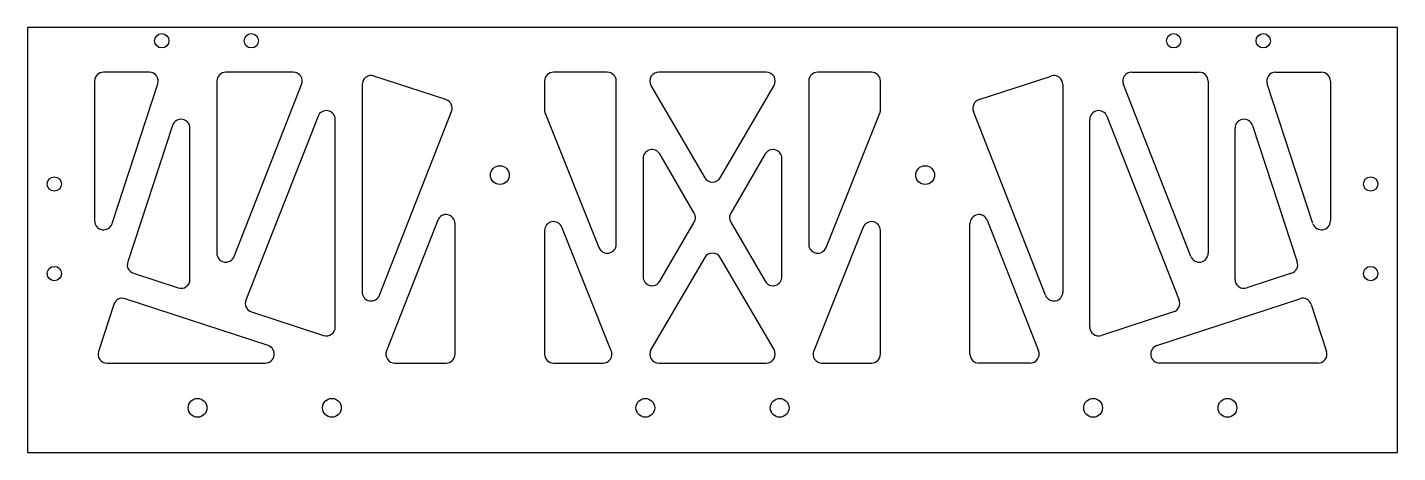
# Model space of a CAD drawing. Header units: millimetres. Extents: x -153 to 153, y 0 to 95.
import ezdxf

# ---------------------------------------------------------------- set-up
doc = ezdxf.new("R2010")
doc.units = ezdxf.units.MM

msp = doc.modelspace()

# ---------------------------------------------------------------- linework, layer by layer
at = {"color": 7, "linetype": 'Continuous', "lineweight": 25}
for p, q in [((-153, 95), (-153, 0)), ((153, 95), (-153, 95)), ((153, 0), (153, 95)), ((-138, 83), (-138, 51.77)), ((-125.76, 85), (-136, 85)), ((-110.69, 83), (-110.69, 44.55)), ((-93.62, 85), (-108.69, 85)), ((-59.52, 78.86), (-75.62, 84.14)), ((-37.5, 83), (-37.5, 76.54)), ((-23.5, 85), (-35.5, 85)), ((-21.5, 46.54), (-21.5, 83)), ((12.02, 85), (-12.02, 85)), ((21.5, 83), (21.5, 46.54)), ((35.5, 85), (23.5, 85)), ((37.5, 76.54), (37.5, 83)), ((59.52, 78.86), (75.62, 84.14)), ((93.62, 85), (108.69, 85)), ((110.69, 83), (110.69, 44.55)), ((125.76, 85), (136, 85)), ((138, 83), (138, 51.77)), ((-134.1, 51.15), (-123.86, 82.38)), ((-106.82, 43.82), (-91.76, 82.27)), ((-78.24, 82.24), (-78.24, 35.88)), ((-13.74, 81.99), (-1.73, 61.41)), ((1.73, 61.41), (13.74, 81.99)), ((78.24, 82.24), (78.24, 35.88)), ((106.82, 43.82), (91.76, 82.27)), ((134.1, 51.15), (123.86, 82.38)), ((-88.1, 75.15), (-104.2, 34.07)), ((-84.24, 28.06), (-84.24, 74.42)), ((-74.38, 35.15), (-58.28, 76.23)), ((-37.36, 75.8), (-25.36, 45.8)), ((25.36, 45.8), (37.36, 75.8)), ((74.38, 35.15), (58.28, 76.23)), ((84.24, 28.06), (84.24, 74.42)), ((88.1, 75.15), (104.2, 34.07)), ((-120.59, 73.11), (-130.59, 42.6)), ((-116.69, 38.7), (-116.69, 72.48)), ((116.69, 38.7), (116.69, 72.48)), ((120.59, 73.11), (130.59, 42.6)), ((-15.5, 65.71), (-15.5, 39.29)), ((-4.06, 53.51), (-11.77, 66.72)), ((11.77, 66.72), (4.06, 53.51)), ((15.5, 39.29), (15.5, 65.71)), ((-61.36, 51.92), (-72.8, 22.73)), ((-57.5, 22), (-57.5, 51.19)), ((-37.5, 49.61), (-37.5, 22)), ((-22.6, 22.74), (-33.64, 50.36)), ((-11.77, 38.28), (-4.06, 51.49)), ((4.06, 51.49), (11.77, 38.28)), ((33.64, 50.36), (22.6, 22.74)), ((37.5, 22), (37.5, 49.61)), ((57.5, 22), (57.5, 51.19)), ((61.36, 51.92), (72.8, 22.73)), ((-1.73, 43.59), (-13.74, 23.01)), ((13.74, 23.01), (1.73, 43.59)), ((-129.31, 40.08), (-119.31, 36.8)), ((129.31, 40.08), (119.31, 36.8)), ((-99.23, 23.9), (-131.18, 34.38)), ((99.23, 23.9), (131.18, 34.38)), ((-133.7, 33.1), (-137.14, 22.62)), ((-102.96, 31.44), (-86.86, 26.16)), ((102.96, 31.44), (86.86, 26.16)), ((133.7, 33.1), (137.14, 22.62)), ((-135.24, 20), (-99.86, 20)), ((-70.94, 20), (-59.5, 20)), ((-35.5, 20), (-24.45, 20)), ((-12.02, 20), (12.02, 20)), ((24.45, 20), (35.5, 20)), ((70.94, 20), (59.5, 20)), ((135.24, 20), (99.86, 20)), ((-153, 0), (153, 0))]:
    msp.add_line(p, q, dxfattribs=at)
for centre, radius in [((-123, 92), 1.6), ((-103, 92), 1.6), ((103, 92), 1.6), ((123, 92), 1.6), ((-147, 60), 1.6), ((-47.5, 62), 2.1), ((47.5, 62), 2.1), ((147, 60), 1.6), ((-147, 40), 1.6), ((147, 40), 1.6), ((-115, 10), 2.1), ((-85, 10), 2.1), ((-15, 10), 2.1), ((15, 10), 2.1), ((85, 10), 2.1), ((115, 10), 2.1)]:
    msp.add_circle(centre, radius, dxfattribs=at)
for centre, start, end in [((-136, 83), 90, 180), ((-125.76, 83), 341.845, 90), ((-108.69, 83), 90, 180), ((-93.62, 83), 338.5983, 90), ((-76.24, 82.24), 71.845, 180), ((-35.5, 83), 90, 180), ((-23.5, 83), 0, 90), ((-12.02, 83), 90, 210.2768), ((12.02, 83), 329.7232, 90), ((23.5, 83), 90, 180), ((35.5, 83), 0, 90), ((76.24, 82.24), 0, 108.155), ((93.62, 83), 90, 201.4017), ((108.69, 83), 0, 90), ((125.76, 83), 90, 198.155), ((136, 83), 0, 90), ((-60.14, 76.96), 338.5983, 71.845), ((-35.5, 76.54), 180, 201.8014), ((35.5, 76.54), 338.1986, 0), ((60.14, 76.96), 108.155, 201.4017), ((-118.69, 72.48), 0, 161.845), ((-86.24, 74.42), 0, 158.5983), ((86.24, 74.42), 21.4017, 180), ((118.69, 72.48), 18.155, 180), ((-13.5, 65.71), 30.2768, 180), ((13.5, 65.71), 0, 149.7232), ((0, 62.42), 210.2768, 329.7232), ((-59.5, 51.19), 0, 158.5983), ((-5.79, 52.5), 329.7232, 30.2768), ((5.79, 52.5), 149.7232, 210.2768), ((59.5, 51.19), 21.4017, 180), ((-136, 51.77), 180, 341.845), ((-35.5, 49.61), 21.8014, 180), ((35.5, 49.61), 0, 158.1986), ((136, 51.77), 198.155, 0), ((-23.5, 46.54), 201.8014, 0), ((23.5, 46.54), 180, 338.1986), ((-108.69, 44.55), 180, 338.5983), ((0, 42.58), 30.2768, 149.7232), ((108.69, 44.55), 201.4017, 0), ((-128.69, 41.98), 161.845, 251.845), ((128.69, 41.98), 288.155, 18.155), ((-118.69, 38.7), 251.845, 0), ((-13.5, 39.29), 180, 329.7232), ((13.5, 39.29), 210.2768, 0), ((118.69, 38.7), 180, 288.155), ((-131.8, 32.48), 71.845, 161.845), ((-102.34, 33.34), 158.5983, 251.845), ((-76.24, 35.88), 180, 338.5983), ((76.24, 35.88), 201.4017, 0), ((102.34, 33.34), 288.155, 21.4017), ((131.8, 32.48), 18.155, 108.155), ((-86.24, 28.06), 251.845, 0), ((86.24, 28.06), 180, 288.155), ((-135.24, 22), 161.845, 270), ((-99.86, 22), 270, 71.845), ((-70.94, 22), 158.5983, 270), ((-59.5, 22), 270, 0), ((-35.5, 22), 180, 270), ((-24.45, 22), 270, 21.8014), ((-12.02, 22), 149.7232, 270), ((12.02, 22), 270, 30.2768), ((24.45, 22), 158.1986, 270), ((35.5, 22), 270, 0), ((59.5, 22), 180, 270), ((70.94, 22), 270, 21.4017), ((99.86, 22), 108.155, 270), ((135.24, 22), 270, 18.155)]:
    msp.add_arc(centre, 2, start, end, dxfattribs=at)

doc.saveas('drawing.dxf')
